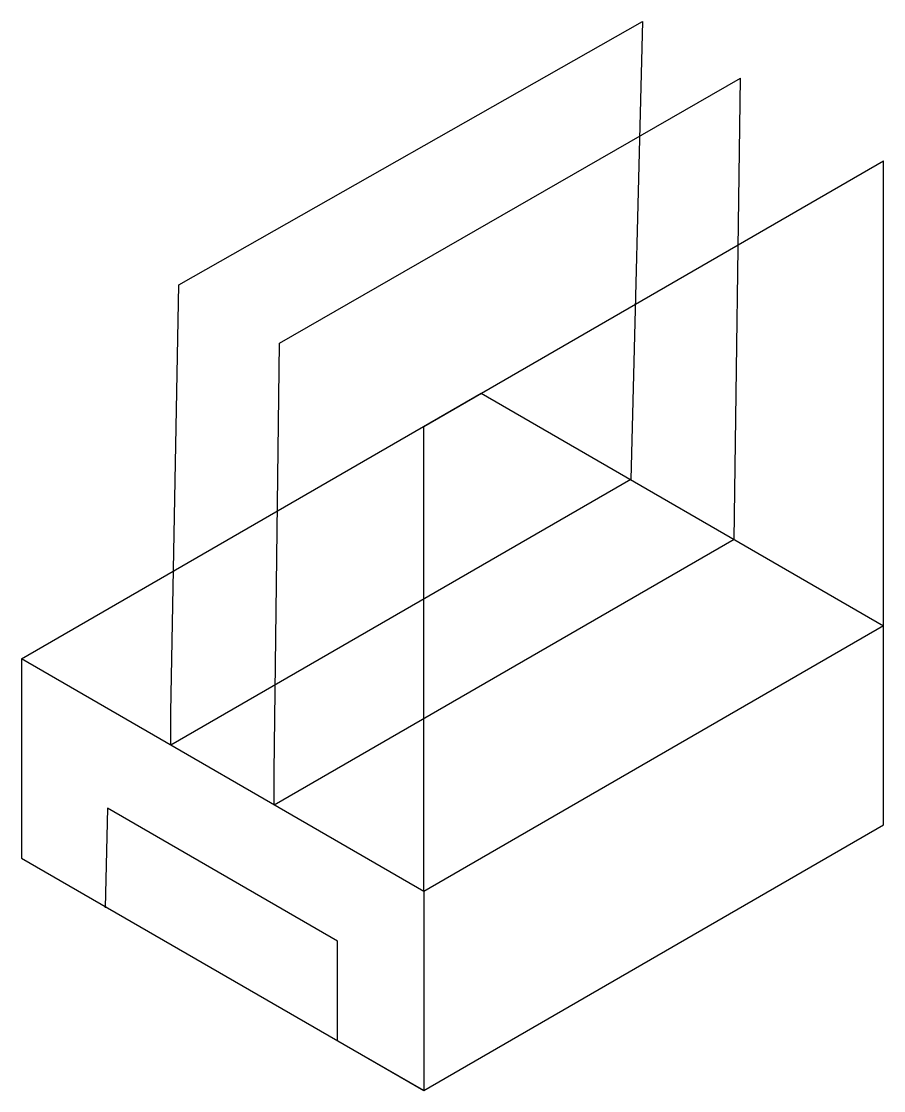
# Model space of a CAD drawing. Header units: inches. Extents: x -61 to 69, y 0 to 161.
import ezdxf

# ---------------------------------------------------------------- set-up
doc = ezdxf.new("R2010")
doc.units = ezdxf.units.IN
doc.header["$MEASUREMENT"] = 0

msp = doc.modelspace()

# ---------------------------------------------------------------- linework, layer by layer
for p, q in [((-37.1, 121.1), (32.74, 160.78)), ((32.74, 160.78), (30.99, 91.79)), ((-21.9, 112.32), (47.52, 152.24)), ((46.58, 82.79), (47.52, 152.24)), ((-0.19, 99.79), (69.09, 139.79)), ((69.09, 69.79), (69.09, 139.79)), ((-38.3, 56.79), (-37.1, 121.1)), ((-22.71, 47.79), (-21.9, 112.32)), ((-60.81, 64.79), (8.47, 104.79)), ((8.47, 104.79), (69.09, 69.79)), ((-0.19, 29.79), (-0.19, 99.79)), ((30.99, 91.79), (-38.3, 51.79)), ((46.58, 82.79), (-22.71, 42.79)), ((69.09, 69.79), (-0.19, 29.79)), ((69.09, 39.79), (69.09, 69.79)), ((-0.19, 29.79), (-60.81, 64.79)), ((-60.81, 64.79), (-60.81, 34.79)), ((-38.3, 51.79), (-38.3, 56.79)), ((-22.71, 42.79), (-22.71, 47.79)), ((-47.82, 42.29), (-48.17, 27.29)), ((-13.18, 22.29), (-47.82, 42.29)), ((-0.19, -0.21), (69.09, 39.79)), ((-0.19, -0.21), (69.09, 39.79)), ((-60.81, 34.79), (-0.19, -0.21)), ((-0.19, 29.79), (-0.19, -0.21)), ((-13.18, 7.29), (-13.18, 22.29)), ((-0.19, -0.21), (-13.18, 7.29))]:
    msp.add_line(p, q)

doc.saveas('drawing.dxf')
